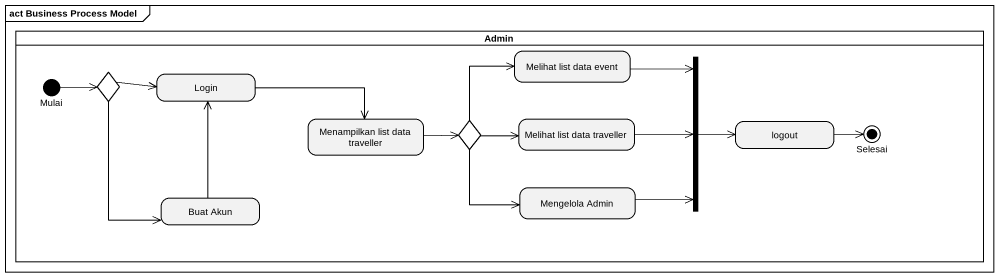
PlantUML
@startuml
mainframe act Business Process Model
hide empty description
state Admin <<partition>> {
  state choice1 <<choice>>
  state Login
  state "Melihat list data event" as Melihat_list_data_event
  state fork1 <<join>>
  state Mulai <<start>>
  state "Menampilkan list data traveller" as Menampilkan_list_data
  state choice2 <<choice>>
  state "Melihat list data traveller" as Melihat_list_data_traveller
  state logout
  state Selesai <<end>>
  state "Mengelola Admin" as Mengelola_Admin
  state "Buat Akun" as Buat_Akun
}
choice1 -right-> Login
choice1 --> Buat_Akun
Login -right-> Menampilkan_list_data
Melihat_list_data_event -right-> fork1
fork1 -right-> logout
Mulai -right-> choice1
Menampilkan_list_data -right-> choice2
choice2 -up-> Melihat_list_data_event
choice2 -right-> Melihat_list_data_traveller
choice2 --> Mengelola_Admin
Melihat_list_data_traveller -right-> fork1
logout -right-> Selesai
Mengelola_Admin -right-> fork1
Buat_Akun -up-> Login
@enduml
